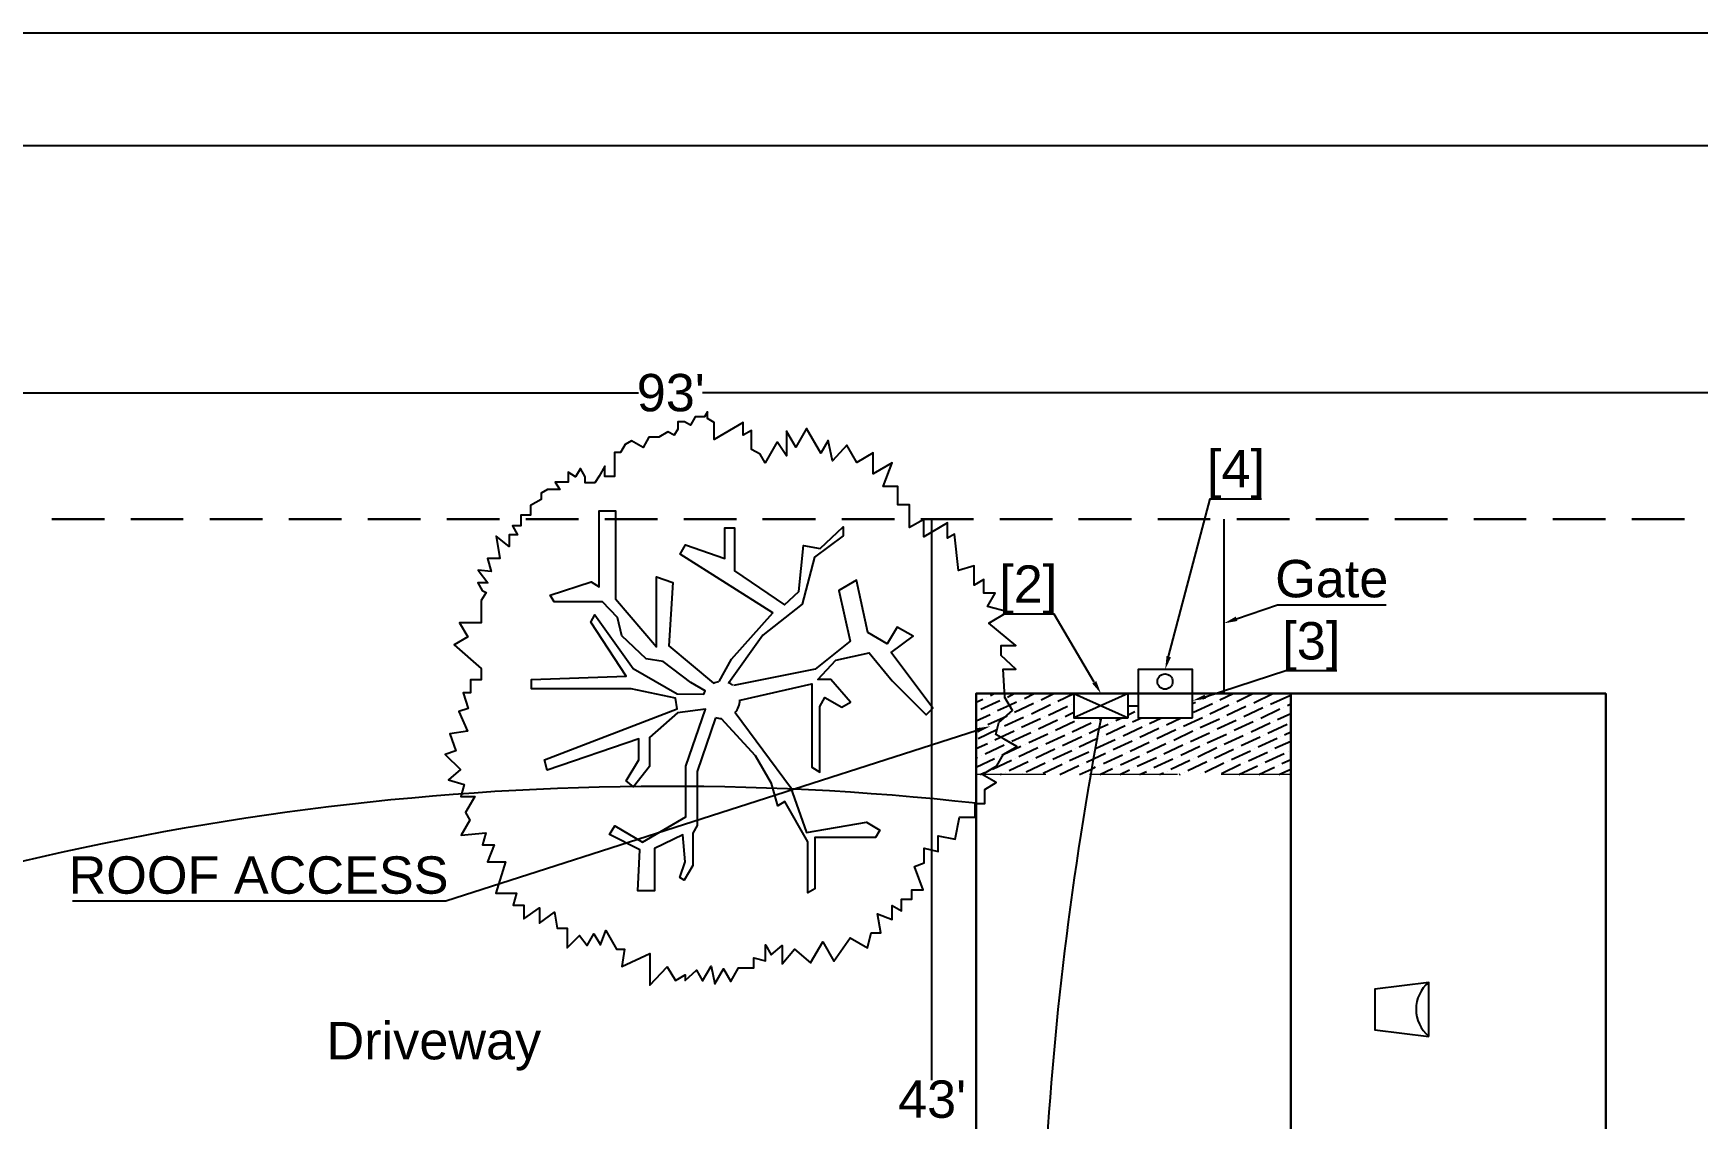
# Model space of a CAD drawing. Header units: millimetres. Extents: x -419 to 20046, y -14642 to 2638.
# Drawn here: x 2773.8 to 3219.2, y -8768.4 to -8478.1 of the extents above; entities that cross this region are included whole.
import ezdxf

# ---------------------------------------------------------------- set-up
doc = ezdxf.new("R2010")
doc.units = ezdxf.units.MM
doc.layers.add('PDF2_0', color=7, linetype='Continuous', true_color=0x636466)
doc.layers.add('PDF2_PDF_Geometry', color=7, linetype='Continuous')
doc.layers.add('PDF2_Text', color=7, linetype='Continuous')
doc.styles.add('PDF Arial', font='arial.ttf')

msp = doc.modelspace()

# ---------------------------------------------------------------- linework, layer by layer
at = {"layer": 'PDF2_0', "color": 7, "lineweight": 25}
for points in [[(2136.461, -8478.063), (2136.461, -9577.972), (3836.32, -9577.972), (3836.32, -8478.063)], [(3083.975, -8654.706), (3083.975, -8648.257), (3069.444, -8648.257), (3069.444, -8654.706)], [(3066.811, -8661.154), (3066.811, -8654.706), (3052.28, -8654.706), (3052.28, -8661.154)], [(3083.975, -8661.154), (3083.975, -8654.706), (3069.444, -8654.706), (3069.444, -8661.154)], [(3147.276, -8746.433), (3147.276, -8731.993), (3132.836, -8733.718), (3132.836, -8744.616)]]:
    msp.add_lwpolyline(points, close=True, dxfattribs=at)
for points in [[(2610.99, -8574.24), (2935.759, -8574.24)], [(3277.692, -8574.24), (2952.924, -8574.24)], [(3077.618, -8644.806), (3088.789, -8602.575), (3102.502, -8602.575)], [(3014.045, -8608.025), (3013.954, -8608.025)], [(3014.136, -8608.206), (3014.136, -8758.058)], [(3092.422, -8608.025), (3092.422, -8654.706)], [(3095.782, -8634.725), (3106.771, -8630.911), (3106.862, -8630.911), (3135.833, -8630.911)], [(3057.729, -8651.618), (3047.012, -8633.454), (3033.298, -8633.454)], [(3087.427, -8655.523), (3108.951, -8648.53), (3122.664, -8648.53)], [(3066.811, -8654.706), (3052.28, -8661.154)], [(3052.28, -8654.706), (3066.811, -8661.154)], [(3026.396, -8664.605), (2884.264, -8710.196), (2884.174, -8710.196), (2784.364, -8710.196)]]:
    msp.add_lwpolyline(points, dxfattribs=at)
at = {"layer": 'PDF2_0', "color": 3, "lineweight": 25}
msp.add_lwpolyline([(2972.904, -8587.318), (2969.634, -8592.949), (2968.363, -8590.678), (2966.002, -8589.407), (2966.002, -8584.321), (2963.822, -8585.592), (2963.822, -8582.141), (2956.011, -8586.682), (2956.011, -8582.141), (2954.195, -8581.142), (2954.195, -8579.326), (2953.468, -8580.688), (2950.926, -8580.688), (2949.654, -8582.868), (2948.11, -8581.96), (2946.294, -8581.96), (2946.294, -8583.958), (2945.295, -8585.592), (2943.66, -8584.684), (2941.208, -8586.137), (2938.574, -8586.137), (2937.03, -8588.862), (2933.942, -8587.045), (2932.217, -8588.044), (2930.945, -8590.224), (2929.311, -8590.224), (2929.311, -8596.581), (2926.768, -8596.581), (2926.768, -8593.857), (2925.224, -8596.491), (2924.134, -8598.307), (2921.5, -8598.307), (2921.5, -8596.672), (2920.229, -8594.493), (2918.957, -8596.672), (2916.959, -8595.492), (2916.959, -8598.125), (2913.508, -8598.125), (2914.689, -8600.123), (2911.419, -8600.123), (2909.694, -8601.122), (2909.694, -8602.757), (2906.878, -8604.392), (2906.878, -8606.935), (2904.245, -8606.935), (2904.245, -8609.841), (2902.065, -8609.841), (2903.427, -8612.202), (2901.157, -8612.202), (2901.157, -8615.381), (2897.706, -8612.566), (2898.705, -8618.56), (2895.344, -8618.56), (2896.343, -8622.011), (2892.892, -8621.647), (2895.435, -8625.099), (2892.801, -8625.099), (2893.982, -8627.097), (2894.981, -8627.642), (2893.71, -8629.821), (2893.71, -8635.724), (2887.897, -8635.724), (2890.077, -8639.539), (2886.444, -8641.628), (2893.71, -8647.985), (2893.71, -8650.982), (2890.803, -8650.982), (2890.803, -8654.524), (2888.896, -8654.524), (2890.168, -8658.702), (2887.716, -8659.519), (2889.986, -8664.786), (2885.263, -8665.422), (2886.898, -8669.963), (2884.083, -8670.962), (2888.17, -8674.958), (2884.9, -8677.774), (2889.169, -8679.045), (2888.26, -8682.224), (2891.984, -8682.224), (2889.441, -8686.492), (2890.622, -8688.581), (2888.351, -8692.577), (2894.89, -8691.941), (2894.073, -8695.12), (2897.161, -8695.12), (2895.344, -8699.661), (2900.158, -8699.661), (2897.615, -8708.107), (2903.155, -8708.107), (2902.247, -8711.286), (2905.062, -8711.286), (2905.062, -8714.919), (2909.24, -8712.012), (2909.24, -8716.099), (2913.326, -8713.193), (2914.053, -8717.462), (2916.687, -8717.462), (2916.687, -8722.729), (2919.956, -8719.369), (2922.045, -8722.093), (2923.861, -8718.915), (2925.587, -8721.912), (2927.04, -8718.097), (2929.856, -8723.092), (2932.035, -8723.092), (2931.309, -8727.724), (2938.847, -8724.182), (2938.847, -8732.719), (2943.478, -8727.815), (2945.658, -8731.448), (2948.292, -8729.904), (2948.292, -8731.448), (2951.289, -8728.632), (2952.924, -8731.538), (2955.194, -8727.633), (2956.193, -8732.356), (2958.554, -8728.36), (2960.462, -8731.72), (2962.55, -8728.087), (2966.637, -8728.087), (2966.637, -8725.363), (2969.725, -8726.18), (2969.725, -8721.912), (2971.269, -8724.545), (2974.175, -8722.093), (2974.175, -8726.998), (2977.536, -8723.092), (2981.804, -8726.725), (2985.073, -8721.094), (2988.071, -8726.271), (2992.43, -8720.004), (2997.062, -8722.729), (2998.061, -8718.733), (3000.604, -8718.733), (2999.695, -8713.647), (3003.691, -8715.1), (3003.691, -8711.377), (3006.143, -8712.83), (3006.143, -8709.651), (3008.959, -8709.651), (3008.959, -8707.199), (3011.956, -8707.199), (3009.595, -8700.932), (3012.228, -8699.933), (3012.228, -8696.028), (3015.952, -8696.936), (3015.952, -8692.759), (3020.493, -8693.667), (3021.674, -8687.764), (3025.851, -8687.764), (3025.851, -8684.131), (3028.485, -8684.131), (3028.485, -8680.317), (3031.482, -8678.5), (3027.758, -8676.321), (3031.664, -8674.05), (3033.48, -8670.871), (3037.022, -8668.873), (3033.662, -8666.875), (3031.391, -8665.604), (3032.209, -8662.425), (3035.841, -8659.247), (3033.843, -8655.705), (3033.389, -8648.167), (3036.75, -8648.167), (3032.844, -8644.534), (3032.844, -8641.809), (3036.75, -8641.809), (3029.484, -8635.815), (3034.57, -8632.818), (3029.121, -8631.365), (3031.21, -8627.823), (3028.213, -8627.823), (3028.213, -8624.19), (3025.579, -8625.644), (3025.579, -8620.558), (3021.401, -8621.738), (3020.311, -8612.021), (3018.495, -8613.11), (3018.495, -8609.024), (3012.138, -8612.747), (3012.138, -8608.115), (3008.323, -8610.295), (3008.323, -8604.21), (3005.144, -8604.21), (3005.144, -8599.306), (3001.239, -8599.306), (3003.691, -8592.949), (2998.606, -8595.946), (2998.606, -8590.315), (2994.155, -8592.858), (2991.522, -8588.226), (2987.707, -8592.404), (2986.527, -8586.955), (2984.529, -8590.406), (2980.714, -8583.776), (2977.899, -8588.771), (2975.356, -8584.502), (2975.356, -8591.132)], close=True, dxfattribs=at)
at = {"layer": 'PDF2_0', "color": 7, "lineweight": 30}
for points in [[(2792.9, -8608.025), (2778.824, -8608.025)], [(2813.97, -8608.025), (2799.894, -8608.025)], [(2835.131, -8608.025), (2821.054, -8608.025)], [(2856.292, -8608.025), (2842.215, -8608.025)], [(2877.453, -8608.025), (2863.376, -8608.025)], [(2898.614, -8608.025), (2884.446, -8608.025)], [(2919.684, -8608.025), (2905.607, -8608.025)], [(2940.845, -8608.025), (2926.768, -8608.025)], [(2962.005, -8608.025), (2947.929, -8608.025)], [(2983.166, -8608.025), (2968.999, -8608.025)], [(3004.236, -8608.025), (2990.159, -8608.025)], [(3025.397, -8608.025), (3011.32, -8608.025)], [(3046.558, -8608.025), (3032.481, -8608.025)], [(3067.719, -8608.025), (3053.551, -8608.025)], [(3088.789, -8608.025), (3074.712, -8608.025)], [(3109.95, -8608.025), (3095.873, -8608.025)], [(3131.11, -8608.025), (3117.033, -8608.025)], [(3152.271, -8608.025), (3138.194, -8608.025)], [(3173.341, -8608.025), (3159.264, -8608.025)], [(3194.502, -8608.025), (3180.425, -8608.025)], [(3215.663, -8608.025), (3201.586, -8608.025)], [(2935.85, -8903.096), (2935.85, -8813.911), (3194.593, -8813.911), (3194.593, -8654.706), (3026.124, -8654.706), (3026.124, -8792.75)], [(3110.313, -8654.706), (3110.313, -8813.911)]]:
    msp.add_lwpolyline(points, dxfattribs=at)
at = {"layer": 'PDF2_0', "color": 3, "lineweight": 25}
msp.add_lwpolyline([(2956.375, -8661.154), (2951.47, -8675.503), (2951.47, -8689.943), (2950.29, -8692.032), (2950.29, -8700.66), (2948.019, -8704.565), (2946.839, -8703.929), (2948.292, -8699.661), (2947.656, -8692.486), (2940.027, -8696.119), (2940.027, -8707.471), (2935.577, -8707.471), (2936.122, -8696.482), (2928.039, -8692.395), (2929.401, -8690.034), (2936.849, -8694.393), (2948.473, -8687.673), (2948.473, -8674.141), (2953.741, -8658.883), (2946.203, -8659.882), (2938.756, -8666.421), (2938.756, -8674.232), (2934.396, -8679.59), (2932.489, -8678.046), (2935.85, -8672.415), (2935.85, -8666.785), (2911.328, -8675.14), (2910.602, -8672.415), (2946.112, -8658.792), (2945.658, -8655.886), (2933.852, -8653.434), (2907.151, -8653.434), (2907.151, -8650.891), (2932.489, -8650.074), (2923.044, -8635.543), (2924.134, -8633.636), (2934.306, -8647.985), (2946.112, -8654.796), (2953.287, -8654.887, -0.046749), (2953.65, -8653.979), (2949.745, -8651.709), (2942.389, -8646.078), (2937.848, -8645.351), (2931.309, -8639.266), (2930.128, -8634.362), (2926.132, -8630.184), (2913.236, -8630.184), (2912.146, -8628.368), (2923.135, -8624.826), (2925.224, -8626.098), (2925.224, -8605.845), (2929.583, -8605.845), (2929.583, -8629.367), (2940.572, -8642.173), (2940.572, -8623.464), (2944.931, -8625.008), (2943.932, -8641.9), (2955.83, -8651.89, -0.0799846), (2957.308, -8651.48)], format="xyb", dxfattribs=at)
for points in [[(2957.374, -8651.436), (2960.643, -8645.442), (2971.723, -8633.091), (2946.93, -8617.379), (2948.383, -8614.927), (2958.918, -8618.56), (2958.918, -8610.386), (2961.461, -8610.386), (2961.461, -8621.829), (2974.811, -8630.911), (2978.716, -8627.369), (2979.897, -8615.109), (2984.347, -8615.835), (2990.523, -8610.113), (2990.523, -8612.475), (2982.894, -8618.196), (2979.534, -8630.729), (2969.089, -8639.085), (2959.917, -8651.799)], [(2963.004, -8656.431), (2982.167, -8652.072), (2982.167, -8656.976), (2982.167, -8674.413), (2984.256, -8675.685), (2984.256, -8663.243), (2984.256, -8658.157), (2985.618, -8655.705), (2990.159, -8658.338), (2992.521, -8656.976), (2987.253, -8650.891), (2983.802, -8650.891), (2988.615, -8645.715), (2997.516, -8643.807), (3003.691, -8651.254), (3012.773, -8660.336), (3014.499, -8658.611), (3003.419, -8643.716), (3009.231, -8639.357), (3004.963, -8636.905), (3002.329, -8641.355), (2997.152, -8638.358), (2994.065, -8624.372), (2989.342, -8627.097), (2992.43, -8640.629), (2983.075, -8648.167), (2961.188, -8652.526)], [(2961.642, -8659.791), (2976.446, -8679.681), (2980.714, -8691.851), (2996.789, -8689.126), (3000.331, -8691.215), (2999.15, -8693.213), (2982.985, -8693.213), (2982.985, -8706.927), (2981.077, -8708.016), (2981.077, -8694.303), (2974.902, -8683.586), (2973.085, -8684.676), (2971.36, -8678.773), (2967.091, -8671.325), (2958.009, -8661.426)]]:
    msp.add_lwpolyline(points, dxfattribs=at)
at = {"layer": 'PDF2_0', "lineweight": 25}
for points in [[(3026.124, -8656.976), (3027.94, -8656.159)], [(3027.395, -8658.883), (3032.481, -8656.522)], [(3028.939, -8655.705), (3028.939, -8655.705)], [(3029.938, -8655.16), (3030.937, -8654.706)], [(3031.845, -8659.247), (3035.024, -8657.793), (3036.931, -8656.885)], [(3033.48, -8656.068), (3033.48, -8656.068)], [(3034.479, -8655.614), (3036.295, -8654.706)], [(3036.386, -8659.701), (3041.472, -8657.249)], [(3038.021, -8656.431), (3038.021, -8656.431)], [(3039.02, -8655.977), (3041.654, -8654.706)], [(3040.927, -8660.064), (3046.013, -8657.612)], [(3042.471, -8656.794), (3042.471, -8656.794)], [(3043.561, -8656.34), (3046.921, -8654.706)], [(3045.468, -8660.427), (3050.554, -8658.066)], [(3047.012, -8657.158), (3047.012, -8657.158)], [(3048.011, -8656.704), (3052.28, -8654.706)], [(3051.553, -8657.521), (3051.553, -8657.521)], [(3083.975, -8654.796), (3084.157, -8654.706)], [(3083.975, -8657.339), (3084.793, -8656.976)], [(3084.248, -8659.701), (3089.334, -8657.339)], [(3085.792, -8656.431), (3085.792, -8656.431)], [(3086.791, -8655.977), (3089.515, -8654.706)], [(3088.698, -8660.064), (3093.784, -8657.703)], [(3090.333, -8656.885), (3090.333, -8656.885)], [(3091.332, -8656.34), (3094.874, -8654.706)], [(3093.239, -8660.427), (3098.325, -8658.066)], [(3094.874, -8657.249), (3094.874, -8657.249)], [(3095.873, -8656.794), (3100.141, -8654.706)], [(3099.324, -8657.612), (3099.324, -8657.612)], [(3100.414, -8657.158), (3105.499, -8654.706)], [(3103.865, -8657.975), (3103.865, -8657.975)], [(3104.864, -8657.521), (3110.04, -8655.16)], [(3109.405, -8657.884), (3110.313, -8657.43)], [(3026.124, -8661.971), (3029.847, -8660.246)], [(3026.305, -8659.337), (3026.305, -8659.337)], [(3029.212, -8662.97), (3034.207, -8660.7), (3034.388, -8660.609)], [(3030.846, -8659.791), (3030.846, -8659.791)], [(3033.752, -8663.333), (3038.838, -8660.972)], [(3035.387, -8660.155), (3035.387, -8660.155)], [(3038.293, -8663.697), (3043.379, -8661.335)], [(3039.928, -8660.518), (3039.928, -8660.518)], [(3042.834, -8664.151), (3047.92, -8661.699)], [(3044.378, -8660.881), (3044.378, -8660.881)], [(3047.375, -8664.514), (3052.461, -8662.062)], [(3048.919, -8661.245), (3048.919, -8661.245)], [(3049.918, -8660.79), (3052.28, -8659.701)], [(3051.825, -8664.877), (3056.911, -8662.516)], [(3053.46, -8661.608), (3053.46, -8661.608)], [(3058.001, -8661.971), (3058.001, -8661.971)], [(3059, -8661.517), (3059.545, -8661.245), (3059.727, -8661.154)], [(3062.451, -8662.425), (3062.451, -8662.425)], [(3063.541, -8661.88), (3065.085, -8661.154)], [(3066.811, -8660.336), (3068.627, -8659.519)], [(3067.991, -8662.244), (3070.353, -8661.154)], [(3072.532, -8662.698), (3075.711, -8661.154)], [(3077.073, -8663.061), (3080.978, -8661.154)], [(3081.614, -8663.424), (3086.7, -8661.063)], [(3086.064, -8663.787), (3091.241, -8661.426)], [(3087.699, -8660.518), (3087.699, -8660.518)], [(3090.605, -8664.151), (3095.691, -8661.789)], [(3092.24, -8660.972), (3092.24, -8660.972)], [(3095.146, -8664.514), (3100.232, -8662.153)], [(3096.781, -8661.335), (3096.781, -8661.335)], [(3097.78, -8660.79), (3102.866, -8658.429)], [(3099.687, -8664.877), (3104.773, -8662.516)], [(3101.231, -8661.699), (3101.231, -8661.699)], [(3102.321, -8661.245), (3107.407, -8658.792)], [(3105.772, -8662.062), (3105.772, -8662.062)], [(3106.771, -8661.608), (3110.313, -8659.973)], [(3108.406, -8658.338), (3108.406, -8658.338)], [(3110.313, -8662.425), (3110.313, -8662.425)], [(3026.124, -8664.423), (3027.214, -8663.969)], [(3026.669, -8666.694), (3031.664, -8664.332), (3031.754, -8664.332)], [(3028.213, -8663.424), (3028.213, -8663.424)], [(3031.119, -8667.057), (3032.663, -8666.33), (3036.295, -8664.696)], [(3032.753, -8663.878), (3032.753, -8663.878)], [(3035.66, -8667.42), (3040.746, -8665.059)], [(3037.294, -8664.242), (3037.294, -8664.242)], [(3040.201, -8667.784), (3045.286, -8665.422)], [(3041.835, -8664.605), (3041.835, -8664.605)], [(3044.742, -8668.147), (3049.827, -8665.786)], [(3046.285, -8664.968), (3046.285, -8664.968)], [(3049.192, -8668.601), (3054.368, -8666.149)], [(3050.826, -8665.331), (3050.826, -8665.331)], [(3053.733, -8668.964), (3058.455, -8666.694), (3058.819, -8666.603)], [(3055.367, -8665.695), (3055.367, -8665.695)], [(3056.366, -8665.241), (3059, -8663.969), (3061.452, -8662.879)], [(3058.274, -8669.327), (3063.359, -8666.966)], [(3059.908, -8666.058), (3059.908, -8666.058)], [(3060.907, -8665.604), (3065.993, -8663.243)], [(3064.358, -8666.421), (3064.358, -8666.421)], [(3065.448, -8665.967), (3070.534, -8663.606)], [(3066.992, -8662.788), (3066.992, -8662.788)], [(3068.899, -8666.875), (3068.899, -8666.875)], [(3069.898, -8666.33), (3074.984, -8663.969)], [(3071.533, -8663.152), (3071.533, -8663.152)], [(3074.439, -8666.694), (3079.525, -8664.332)], [(3076.074, -8663.515), (3076.074, -8663.515)], [(3078.98, -8667.148), (3084.066, -8664.696)], [(3080.524, -8663.878), (3080.524, -8663.878)], [(3083.521, -8667.511), (3088.607, -8665.15)], [(3085.065, -8664.242), (3085.065, -8664.242)], [(3087.971, -8667.874), (3093.148, -8665.513)], [(3089.606, -8664.605), (3089.606, -8664.605)], [(3092.512, -8668.238), (3097.598, -8665.876)], [(3094.147, -8664.968), (3094.147, -8664.968)], [(3097.053, -8668.601), (3102.139, -8666.24)], [(3098.688, -8665.422), (3098.688, -8665.422)], [(3101.594, -8668.964), (3106.68, -8666.603)], [(3103.138, -8665.786), (3103.138, -8665.786)], [(3104.137, -8665.241), (3109.314, -8662.879)], [(3107.679, -8666.149), (3107.679, -8666.149)], [(3108.678, -8665.695), (3110.313, -8664.877)], [(3026.124, -8669.418), (3029.121, -8668.056)], [(3027.486, -8671.235), (3027.486, -8671.235)], [(3028.576, -8670.781), (3033.662, -8668.419)], [(3030.12, -8667.511), (3030.12, -8667.511)], [(3033.026, -8671.144), (3033.389, -8670.962), (3038.112, -8668.783)], [(3034.661, -8667.874), (3034.661, -8667.874)], [(3037.567, -8671.507), (3042.653, -8669.146)], [(3039.202, -8668.328), (3039.202, -8668.328)], [(3042.108, -8671.87), (3047.194, -8669.509)], [(3043.652, -8668.692), (3043.652, -8668.692)], [(3046.649, -8672.234), (3051.735, -8669.872)], [(3048.193, -8669.055), (3048.193, -8669.055)], [(3051.099, -8672.597), (3056.276, -8670.236)], [(3052.734, -8669.418), (3052.734, -8669.418)], [(3055.64, -8673.051), (3057.547, -8672.143), (3060.726, -8670.599)], [(3057.275, -8669.782), (3057.275, -8669.782)], [(3060.181, -8673.414), (3065.267, -8671.053)], [(3061.816, -8670.145), (3061.816, -8670.145)], [(3062.815, -8669.691), (3067.9, -8667.329)], [(3064.722, -8673.778), (3069.808, -8671.416)], [(3066.266, -8670.508), (3066.266, -8670.508)], [(3067.356, -8670.054), (3072.441, -8667.693)], [(3070.807, -8670.871), (3070.807, -8670.871)], [(3071.806, -8670.417), (3076.892, -8668.056)], [(3073.44, -8667.239), (3073.44, -8667.239)], [(3075.348, -8671.325), (3075.348, -8671.325)], [(3076.347, -8670.781), (3081.432, -8668.419)], [(3077.981, -8667.602), (3077.981, -8667.602)], [(3080.888, -8671.144), (3085.973, -8668.783)], [(3082.431, -8667.965), (3082.431, -8667.965)], [(3085.428, -8671.598), (3090.514, -8669.146)], [(3086.972, -8668.328), (3086.972, -8668.328)], [(3089.879, -8671.961), (3094.964, -8669.6)], [(3091.513, -8668.692), (3091.513, -8668.692)], [(3094.42, -8672.324), (3099.505, -8669.963)], [(3096.054, -8669.055), (3096.054, -8669.055)], [(3098.961, -8672.688), (3104.046, -8670.326)], [(3100.504, -8669.418), (3100.504, -8669.418)], [(3103.501, -8673.051), (3108.587, -8670.69)], [(3105.045, -8669.872), (3105.045, -8669.872)], [(3106.044, -8669.327), (3110.313, -8667.42)], [(3109.586, -8670.236), (3109.586, -8670.236)], [(3026.124, -8671.87), (3026.487, -8671.689)], [(3026.124, -8674.413), (3031.028, -8672.052)], [(3027.214, -8676.321), (3028.394, -8675.776)], [(3029.393, -8675.321), (3029.393, -8675.321)], [(3030.483, -8674.867), (3035.569, -8672.506)], [(3032.027, -8671.598), (3032.027, -8671.598)], [(3033.934, -8675.685), (3033.934, -8675.685)], [(3034.933, -8675.231), (3040.019, -8672.869)], [(3036.568, -8671.961), (3036.568, -8671.961)], [(3039.474, -8675.594), (3044.56, -8673.233)], [(3041.109, -8672.324), (3041.109, -8672.324)], [(3044.015, -8675.957), (3049.101, -8673.596)], [(3045.559, -8672.779), (3045.559, -8672.779)], [(3048.556, -8676.321), (3053.642, -8673.959)], [(3050.1, -8673.142), (3050.1, -8673.142)], [(3053.823, -8676.321), (3057.002, -8674.867), (3058.092, -8674.322)], [(3054.641, -8673.505), (3054.641, -8673.505)], [(3059.182, -8673.868), (3059.182, -8673.868)], [(3059.182, -8676.321), (3062.633, -8674.686)], [(3063.632, -8674.232), (3063.632, -8674.232)], [(3064.54, -8676.321), (3067.174, -8675.049)], [(3068.173, -8674.595), (3068.173, -8674.595)], [(3069.172, -8674.141), (3074.349, -8671.78)], [(3069.808, -8676.321), (3071.715, -8675.503)], [(3072.714, -8674.958), (3072.714, -8674.958)], [(3073.713, -8674.504), (3078.799, -8672.143)], [(3075.166, -8676.321), (3076.256, -8675.866)], [(3077.255, -8675.412), (3077.255, -8675.412)], [(3078.254, -8674.867), (3083.34, -8672.506)], [(3079.889, -8671.689), (3079.889, -8671.689)], [(3081.796, -8675.776), (3081.796, -8675.776)], [(3082.795, -8675.231), (3087.881, -8672.869)], [(3084.339, -8672.052), (3084.339, -8672.052)], [(3087.336, -8675.685), (3092.422, -8673.233)], [(3088.88, -8672.415), (3088.88, -8672.415)], [(3091.786, -8676.048), (3096.872, -8673.596)], [(3093.421, -8672.779), (3093.421, -8672.779)], [(3096.418, -8676.321), (3101.413, -8674.05)], [(3097.962, -8673.142), (3097.962, -8673.142)], [(3101.776, -8676.321), (3105.954, -8674.413)], [(3102.412, -8673.505), (3102.412, -8673.505)], [(3106.953, -8673.959), (3106.953, -8673.959)], [(3107.134, -8676.321), (3110.313, -8674.867)], [(3107.952, -8673.414), (3110.313, -8672.324)], [(3032.572, -8676.321), (3032.935, -8676.139)], [(3038.475, -8676.048), (3038.475, -8676.048)], [(3080.433, -8676.321), (3080.706, -8676.23)], [(3086.246, -8676.139), (3086.246, -8676.139)]]:
    msp.add_lwpolyline(points, dxfattribs=at)
at = {"layer": 'PDF2_0', "color": 1, "lineweight": 25}
msp.add_lwpolyline([(3066.811, -8657.975), (3069.444, -8657.975)], dxfattribs=at)
at = {"layer": 'PDF2_0', "color": 7, "lineweight": 20}
for points in [[(3044.742, -8676.321), (3026.124, -8676.321)], [(3079.979, -8676.321), (3056.457, -8676.321)], [(3110.313, -8676.321), (3091.695, -8676.321)]]:
    msp.add_lwpolyline(points, dxfattribs=at)
at = {"layer": 'PDF2_0', "color": 7, "lineweight": 25}
msp.add_circle((3076.664, -8651.482), 2.043, dxfattribs=at)
at = {"layer": 'PDF2_0', "color": 3, "lineweight": 25}
for start, end in [(51.29512, 68.31853), (316.61501, 359.99999), (250.99918, 269.99998)]:
    msp.add_arc((2957.964, -8656.386), 4.95, start, end, dxfattribs=at)
at = {"layer": 'PDF2_0', "color": 1, "lineweight": 25}
msp.add_arc((3953.209, -8832.995), 910.035, 169.115549, 185.008868, dxfattribs=at)
at = {"layer": 'PDF2_0', "color": 7, "lineweight": 25}
for centre, radius, start, end in [((2943.615, -9432.525), 753.026, 83.715813, 110.978395), ((3153.134, -8739.122), 9.309, 129.45243, 230.54757)]:
    msp.add_arc(centre, radius, start, end, dxfattribs=at)
at = {"layer": 'PDF2_0', "color": 7, "transparency": 33554559}
for points in [[(3014.136, -8608.206), (3014.136, -8608.025), (3014.136, -8608.025)], [(3096.054, -8635.27), (3092.422, -8635.906), (3095.6, -8634.09)], [(3078.254, -8644.988), (3076.71, -8648.257), (3077.073, -8644.625)], [(3058.274, -8651.345), (3059.545, -8654.706), (3057.184, -8651.981)], [(3087.608, -8656.068), (3083.975, -8656.613), (3087.245, -8654.978)], [(3026.214, -8663.969), (3029.938, -8663.424), (3026.578, -8665.15)]]:
    msp.add_solid(points, dxfattribs=at)
at = {"layer": 'PDF2_PDF_Geometry', "lineweight": 25}
msp.add_lwpolyline([(3796.36, -8508.033), (3796.36, -9548.001), (2176.421, -9548.001), (2176.421, -8508.033), (3796.36, -8508.033), (3796.36, -9548.001), (3542.884, -9548.001), (3542.884, -9515.216), (3796.36, -9515.216), (3542.884, -9515.216), (3542.884, -9482.248), (3796.36, -9482.248)], dxfattribs=at)

# ---------------------------------------------------------------- texts
at = {"layer": 'PDF2_Text', "attachment_point": 7, "style": 'PDF Arial'}
for s, insert, char_height in [("93'", (2935.305, -8579.322), 9.9997), ('[4]', (3087.881, -8602.536), 9.9997), ('[2]', (3032.299, -8633.415), 9.9997), ('Gate', (3106.135, -8629.084), 9.9997), ('[3]', (3108.042, -8648.581), 9.9997), ('ROOF ACCESS', (2783.274, -8708.369), 9.99966), ('Driveway', (2852.296, -8755.548), 9.9997), ("43'", (3005.235, -8768.316), 9.9997)]:
    msp.add_mtext(s, dxfattribs=dict(at, insert=insert, char_height=char_height))

doc.saveas('drawing.dxf')
